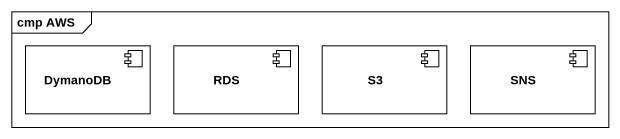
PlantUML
@startuml
mainframe cmp AWS
component DymanoDB
component RDS
component S3
component SNS
@enduml
